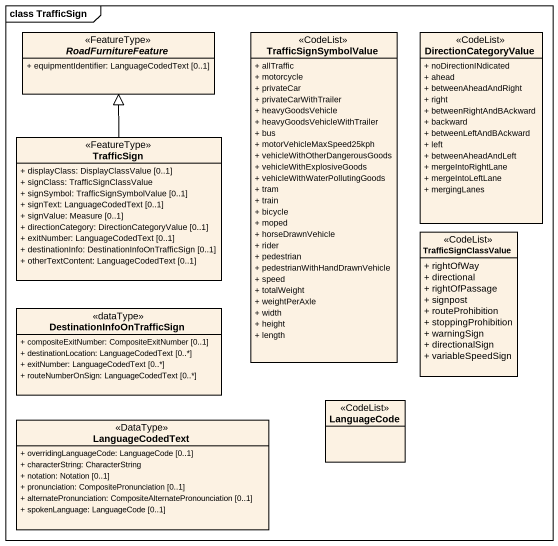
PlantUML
@startuml
mainframe class TrafficSign
hide circle
hide empty members
skinparam classAttributeIconSize 0
abstract class RoadFurnitureFeature <<FeatureType>> {
  + equipmentIdentifier: LanguageCodedText [0..1]
}
class TrafficSignSymbolValue <<CodeList>> {
  + allTraffic
  + motorcycle
  + privateCar
  + privateCarWithTrailer
  + heavyGoodsVehicle
  + heavyGoodsVehicleWithTrailer
  + bus
  + motorVehicleMaxSpeed25kph
  + vehicleWithOtherDangerousGoods
  + vehicleWithExplosiveGoods
  + vehicleWithWaterPollutingGoods
  + tram
  + train
  + bicycle
  + moped
  + horseDrawnVehicle
  + rider
  + pedestrian
  + pedestrianWithHandDrawnVehicle
  + speed
  + totalWeight
  + weightPerAxle
  + width
  + height
  + length
}
class DirectionCategoryValue <<CodeList>> {
  + noDirectionINdicated
  + ahead
  + betweenAheadAndRight
  + right
  + betweenRightAndBAckward
  + backward
  + betweenLeftAndBAckward
  + left
  + betweenAheadAndLeft
  + mergeIntoRightLane
  + mergeIntoLeftLane
  + mergingLanes
}
class TrafficSign <<FeatureType>> {
  + displayClass: DisplayClassValue [0..1]
  + signClass: TrafficSignClassValue
  + signSymbol: TrafficSignSymbolValue [0..1]
  + signText: LanguageCodedText [0..1]
  + signValue: Measure [0..1]
  + directionCategory: DirectionCategoryValue [0..1]
  + exitNumber: LanguageCodedText [0..1]
  + destinationInfo: DestinationInfoOnTrafficSign [0..1]
  + otherTextContent: LanguageCodedText [0..1]
}
class TrafficSignClassValue <<CodeList>> {
  + rightOfWay
  + directional
  + rightOfPassage
  + signpost
  + routeProhibition
  + stoppingProhibition
  + warningSign
  + directionalSign
  + variableSpeedSign
}
class DestinationInfoOnTrafficSign <<dataType>> {
  + compositeExitNumber: CompositeExitNumber [0..1]
  + destinationLocation: LanguageCodedText [0..*]
  + exitNumber: LanguageCodedText [0..*]
  + routeNumberOnSign: LanguageCodedText [0..*]
}
class LanguageCodedText <<DataType>> {
  + overridingLanguageCode: LanguageCode [0..1]
  + characterString: CharacterString
  + notation: Notation [0..1]
  + pronunciation: CompositePronunciation [0..1]
  + alternatePronunciation: CompositeAlternatePronounciation [0..1]
  + spokenLanguage: LanguageCode [0..1]
}
class LanguageCode <<CodeList>>
TrafficSign -up-|> RoadFurnitureFeature
@enduml
